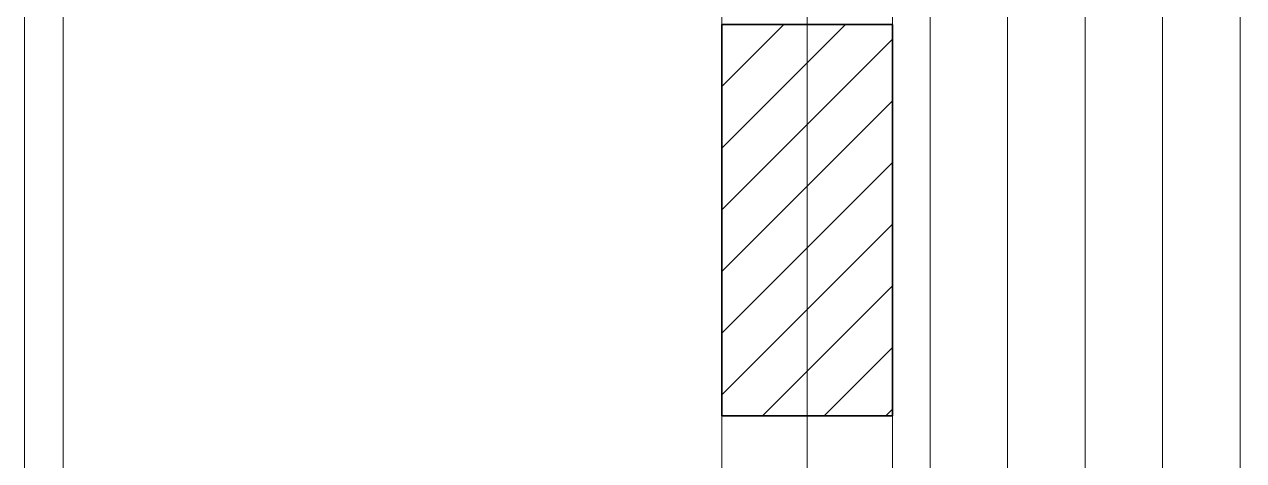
# Model space of a CAD drawing. Header units: millimetres. Extents: x 1336014 to 2939047, y -333549 to -60566.
# Drawn here: x 1476597 to 1478170, y -117851 to -117289 of the extents above; entities that cross this region are included whole.
import ezdxf

# ---------------------------------------------------------------- set-up
doc = ezdxf.new("R2010")
doc.units = ezdxf.units.MM
doc.header["$MEASUREMENT"] = 0
doc.linetypes.add('CENTER2', pattern=[1.125, 0.75, -0.125, 0.125, -0.125])
for name, color, linetype, lineweight in [('01.Cut', 255, 'Continuous', 35), ('02.Thay', 145, 'Continuous', 15), ('03.Manh', 251, 'Continuous', 13), ('09.Hatch', 250, 'Continuous', 5), ('10.truc', 250, 'CENTER2', 20)]:
    doc.layers.add(name, color=color, linetype=linetype, lineweight=lineweight)

msp = doc.modelspace()

# ---------------------------------------------------------------- hatches: boundary and pattern name
at = {"layer": '09.Hatch'}
h = msp.add_hatch(dxfattribs=at)
h.set_pattern_fill('BOARD', color=256, scale=100, angle=90, pattern_type=2)
h.set_pattern_definition([(90, (781165.58, -119671.03), (-100, 6e-15), []), (180, (781165.58, -119671.03), (-400, -400), [100, -1400]), (180, (780965.58, -119071.03), (-400, -400), [100, -1400])])
h.paths.add_polyline_path([(1477717.1, -114983.6), (1479688.6, -114983.6), (1479688.6, -118543.6), (1477717.1, -118543.6)])
at = {"layer": '09.Hatch', "ltscale": 50}
h = msp.add_hatch(dxfattribs=at)
h.set_pattern_fill('TUONGXAY', color=256, scale=450, style=0)
h.set_pattern_definition([(45, (938089.135, -82667.84), (-39.7747564, 39.7747564), [])])
h.paths.add_polyline_path([(1477717.1, -117288.8), (1477497.1, -117288.8), (1477497.1, -117793.6), (1477717.1, -117793.6)])

# ---------------------------------------------------------------- linework, layer by layer
at = {"layer": '01.Cut'}
for points in [[(1477497.1, -117793.6), (1477497.1, -117288.8)], [(1477717.1, -117288.8), (1477497.1, -117288.8)], [(1477717.1, -117288.8), (1477497.1, -117288.8)], [(1477497.1, -117288.8), (1477717.1, -117288.8)], [(1477717.1, -117288.8), (1477717.1, -117793.6)], [(1477497.1, -117793.6), (1477717.1, -117793.6)]]:
    msp.add_lwpolyline(points, dxfattribs=at)
at = {"layer": '02.Thay'}
for points in [[(1477497.1, -114763.6), (1476597.1, -114763.6), (1476597.1, -118653.6), (1476597.1, -118763.6), (1477497.1, -118763.6)], [(1477497.1, -114813.6), (1476647.1, -114813.6), (1476647.1, -118653.6), (1476647.1, -118713.6), (1477497.1, -118713.6)]]:
    msp.add_lwpolyline(points, dxfattribs=at)
for points in [[(1477497.1, -115488.4), (1477717.1, -115488.4), (1477717.1, -117288.8), (1477497.1, -117288.8)], [(1477497.1, -117793.6), (1477717.1, -117793.6), (1477717.1, -118543.6), (1477497.1, -118543.6)]]:
    msp.add_lwpolyline(points, close=True, dxfattribs=at)
at = {"layer": '03.Manh'}
msp.add_lwpolyline([(1477717.1, -114983.6), (1479688.6, -114983.6), (1479688.6, -118543.6), (1477717.1, -118543.6)], close=True, dxfattribs=at)
at = {"layer": '10.truc'}
msp.add_line((1477607.1, -113781.9), (1477607.1, -129023), dxfattribs=at)

doc.saveas('drawing.dxf')
